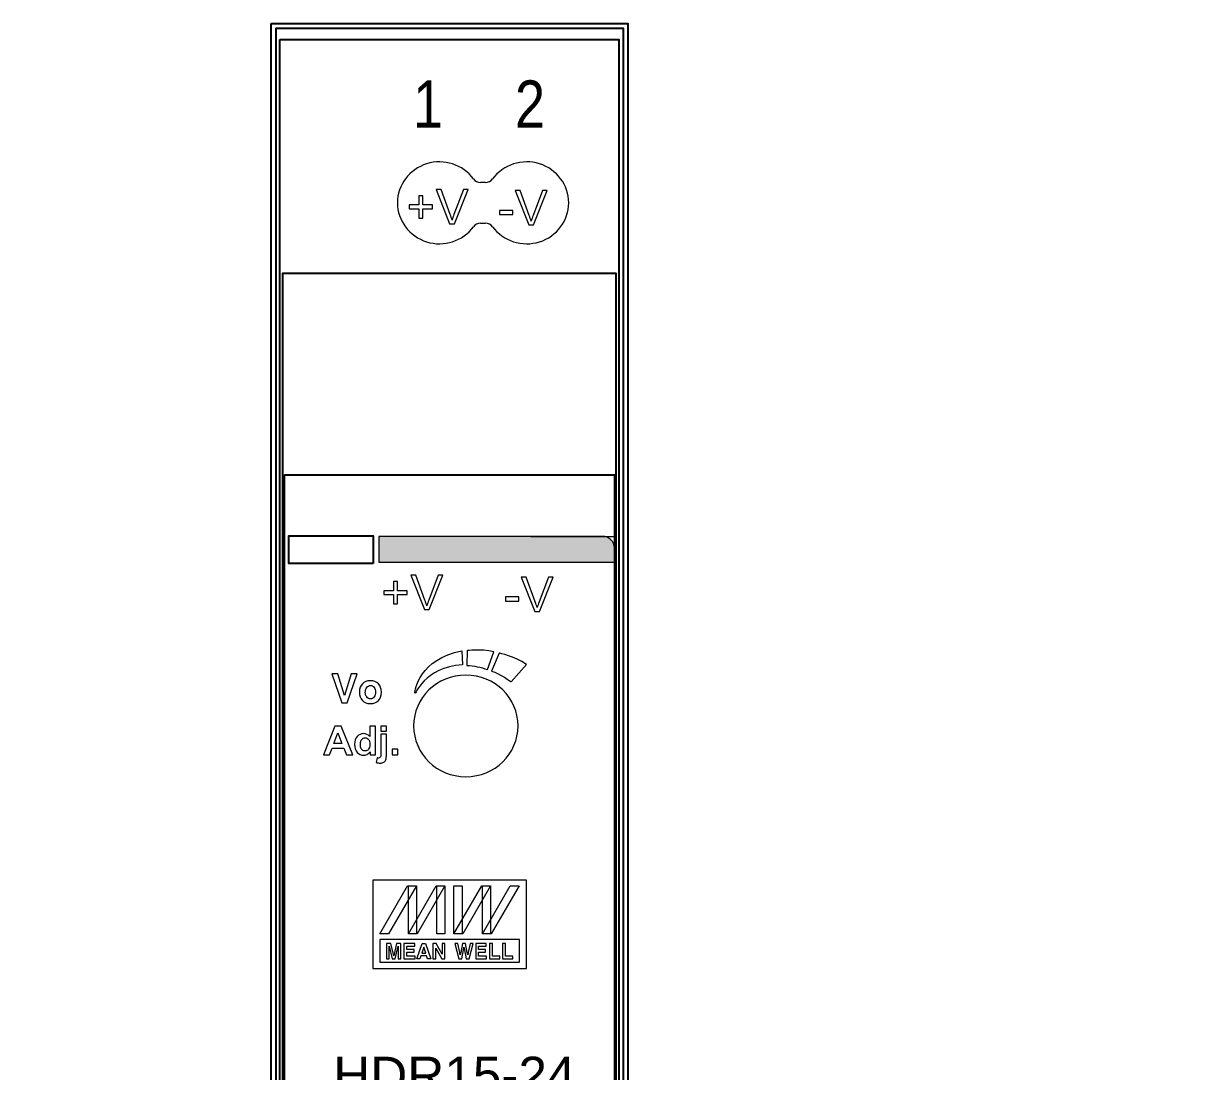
# Model space of a CAD drawing. Header units: millimetres. Extents: x -41 to 354635, y 12 to 309.
# Drawn here: x 777 to 834.2, y 72.4 to 123.8 of the extents above; entities that cross this region are included whole.
import ezdxf

# ---------------------------------------------------------------- set-up
doc = ezdxf.new("R2010")
doc.units = ezdxf.units.MM
doc.styles.add('ARIALN', font='ARIALN.TTF')
doc.styles.get("Standard").update_dxf_attribs({"font": 'arial.ttf'})

# ---------------------------------------------------------------- blocks, each defined once
blk = doc.blocks.new('CF_UBI_TEST')
at = {"color": 7, "attachment_point": 1, "style": 'ARIALN'}
for s, insert, char_height, width in [('{\\H1x;DA}', (4.222, 82.421), 2.0982, 51938.4365), ('{\\H1x;DA}', (9.138, 82.421), 2.0982, 51938.4365), ('{\\H1x;DA}', (14.301, 82.421), 2.0982, 51938.4365), ('{\\H1x;DA}', (19.135, 82.421), 2.0982, 51938.4365), ('{\\H1x;DA}', (24.575, 82.421), 2.0982, 51938.4365), ('{\\H1x;DA}', (29.408, 82.421), 2.0982, 51938.4365), ('{\\H1x;DALI}', (14.37, 72.155), 3.69512, 354377.8999), ('TEST', (19.973, 62.97), 1.9, 51938.43645), ('{\\fCentury Gothic|b0|i0|c0|p0;CONTROL}', (20.147, 59.827), 2.25, 70729.67446), ('{\\fCalibri|b0|i0|c0|p0;FREAK}', (20.445, 56.397), 3.7, 113759.6401), ('DA', (15.881, 54.755), 1.7698, 43809.20404), ('UBi', (20.396, 50.867), 8.7, 280539.29984), ('DA', (15.881, 40.081), 1.7698, 43809.20404)]:
    blk.add_mtext(s, dxfattribs=dict(at, insert=insert, char_height=char_height, width=width))
at = {"flags": 1}
for tag, p in [('DA1+', (5.851, 93.011)), ('DA1-', (10.714, 93.011)), ('DA2+', (15.664, 93.011)), ('DA2-', (20.697, 93.014)), ('DA3+', (5.851, -5)), ('DA3-', (10.714, -5)), ('DA4+', (15.664, -5)), ('DA4-', (20.697, -4.997)), ('DA5+', (25.61, -5)), ('DA5-', (30.606, -5))]:
    blk.add_attdef(tag, p, '', height=1, dxfattribs=at)
blk = doc.blocks.new('CF_EDIDIO_4P')
at = {"color": 7, "attachment_point": 1, "style": 'ARIALN'}
for s, insert, char_height, width in [('{\\H1x;+}', (7.747, 84.67), 2.2, 51938.4365), ('-', (12.973, 84.685), 2.2, 51938.4365), ('{\\H1x;+}', (22.747, 84.67), 2.2, 51938.4365), ('-', (27.973, 84.685), 2.2, 51938.4365), ('{\\H1x;IR}', (42.189, 84.683), 2.2, 51938.4365), ('3V3', (50.867, 84.702), 2.2, 51938.4365), ('-', (58.05, 84.672), 2.2, 51938.4365), ('+', (62.839, 84.702), 2.2, 51938.4365), ('{\\H0.88x;DATA 1}', (9.26, 79.44), 2.5, 51938.43645), ('{\\H0.88x;DATA 2}', (24.26, 79.44), 2.5, 51938.43645), ('{\\H0.88x;LG}', (36.995, 79.44), 2.5, 51938.43645), ('{\\H0.88x;LG}', (46.995, 79.44), 2.5, 51938.43645), ('{\\H0.88x;24V}', (58.666, 79.44), 2.5, 51938.43645), ('{\\H0.88x;DALI / DMX LINES}', (9.631, 71.584), 2.5, 51938.43645), ('{\\H0.88x;AUXILARY}', (39.596, 71.584), 2.5, 51938.43645), ('{\\H0.88x;DC IN}', (57.74, 71.584), 2.5, 51938.43645)]:
    blk.add_mtext(s, dxfattribs=dict(at, insert=insert, char_height=char_height, width=width))
at = {"color": 1, "attachment_point": 1, "style": 'ARIALN'}
for s, insert, char_height, width in [('{\\fCalibri|b0|i0|c0|p0;\\H1x;CONTROL}', (50.357, 60.555), 2.82024, 84508.18743), ('\\fCalibri|b0|i0|c0|p0;FREAK', (50.296, 56.881), 4.452, 131949.21015)]:
    blk.add_mtext(s, dxfattribs=dict(at, insert=insert, char_height=char_height, width=width))
at = {"color": 7, "true_color": 0xffffff, "attachment_point": 1, "style": 'ARIALN'}
for s, insert, char_height, width in [('{\\fCalibri|b0|i0|c0|p0;Mon    12:10\\P18/12/2025\\PProfile 1}', (7.447, 59.411), 1.8, 52714.6545), ('{\\fCalibri|b0|i0|c0|p0;DC IN}', (32.886, 56.823), 2, 59475.48285), ('{\\fCalibri|b0|i0|c0|p0;Made In Australia}', (6.794, 47.74), 2, 65423.03113), ('{\\fCalibri|b0|i0|c0|p0;DATA}', (33.065, 44.825), 2, 59475.48285), ('{\\fCalibri|b0|i0|c0|p0;24VDC IN <400mA}', (6.794, 42.957), 1.9, 65423.03113)]:
    blk.add_mtext(s, dxfattribs=dict(at, insert=insert, char_height=char_height, width=width))
at = {"flags": 1}
for tag, p in [('DA1+', (8.633, 93.011)), ('DA1-', (13.496, 93.011)), ('DA1G', (18.445, 93.011)), ('DA2+', (23.478, 93.014)), ('DA2-', (28.392, 93.011)), ('DA2G', (33.388, 93.011)), ('PWR_NEG', (58.516, 93.18)), ('PWR_POS', (63.513, 93.18)), ('IN7', (38.475, -4.997)), ('IN8', (43.341, -5)), ('IN9', (48.29, -5)), ('IN10', (53.326, -5)), ('IN11', (58.237, -5)), ('IN12', (63.233, -5)), ('IN1', (8.44, -5.076)), ('IN2', (13.299, -5.073)), ('IN3', (18.252, -5.076)), ('IN4', (23.288, -5.076)), ('IN5', (28.198, -5.076)), ('IN6', (33.195, -5.076))]:
    blk.add_attdef(tag, p, '', height=1, dxfattribs=at)
blk = doc.blocks.new('CF_UBI_POWER')
at = {"color": 7, "attachment_point": 1, "style": 'ARIALN'}
for s, insert, char_height, width in [('{\\H1x;DA}', (4.222, 82.421), 2.0982, 51938.4365), ('{\\H1x;DA}', (9.138, 82.421), 2.0982, 51938.4365), ('{\\H1x;DA}', (14.301, 82.421), 2.0982, 51938.4365), ('{\\H1x;DA}', (19.135, 82.421), 2.0982, 51938.4365), ('-', (25.294, 82.421), 2.098, 51938.4365), ('+', (30.003, 82.421), 2.098, 51938.4365), ('{\\H0.8119x;DALI }', (9.539, 72.105), 3.69512, 354377.8999), ('TEST', (19.973, 62.97), 1.9, 51938.43645), ('DC IN', (29.332, 62.97), 1.9, 51938.43645), ('{\\fCentury Gothic|b0|i0|c0|p0;CONTROL}', (20.147, 59.827), 2.25, 70729.67446), ('{\\fCalibri|b0|i0|c0|p0;FREAK}', (20.445, 56.397), 3.7, 113759.6401), ('DA', (15.881, 54.755), 1.7698, 43809.20404), ('UBi', (20.396, 50.867), 8.7, 280539.29984), ('POWER', (20.95, 41.232), 3.3, 152994.4125), ('DA', (15.881, 40.081), 1.7698, 43809.20404)]:
    blk.add_mtext(s, dxfattribs=dict(at, insert=insert, char_height=char_height, width=width))
at = {"flags": 1}
for tag, p in [('DA1+', (5.851, 93.011)), ('DA1-', (10.714, 93.011)), ('DA2+', (15.664, 93.011)), ('DA2-', (20.697, 93.014)), ('PWR_NEG', (25.607, 93.014)), ('PWR_POS', (30.603, 93.014)), ('DA3+', (5.848, -4.997)), ('DA3-', (10.714, -5)), ('DA4+', (15.664, -5)), ('DA4-', (20.7, -5)), ('DA5+', (25.61, -5)), ('DA5-', (30.606, -5))]:
    blk.add_attdef(tag, p, '', height=1, dxfattribs=at)
blk = doc.blocks.new('CF_EDIDIO_6P')
at = {"color": 7, "attachment_point": 1, "style": 'ARIALN'}
for s, insert, char_height, width in [('{\\H1x;+}', (10.213, 84.389), 2.2, 51938.4365), ('-', (15.438, 84.404), 2.2, 51938.4365), ('{\\H1x;+}', (25.213, 84.389), 2.2, 51938.4365), ('-', (30.438, 84.404), 2.2, 51938.4365), ('{\\H1x;+}', (40.213, 84.389), 2.2, 51938.4365), ('-', (45.438, 84.404), 2.2, 51938.4365), ('{\\H1x;+}', (55.213, 84.389), 2.2, 51938.4365), ('-', (60.438, 84.404), 2.2, 51938.4365), ('{\\H1x;IR}', (74.655, 84.402), 2.2, 51938.4365), ('3V3', (83.332, 84.421), 2.2, 51938.4365), ('-', (90.516, 84.391), 2.2, 51938.4365), ('+', (95.305, 84.421), 2.2, 51938.4365), ('{\\H0.88x;DATA 1}', (11.725, 79.12), 2.5, 51938.43645), ('{\\H0.88x;DATA 2}', (26.725, 79.12), 2.5, 51938.43645), ('{\\H0.88x;DATA 3}', (41.725, 79.12), 2.5, 51938.43645), ('{\\H0.88x;DATA 4}', (56.725, 79.12), 2.5, 51938.43645), ('{\\H0.88x;LG}', (69.46, 79.083), 2.5, 51938.43645), ('{\\H0.88x;LG}', (79.46, 79.083), 2.5, 51938.43645), ('{\\H0.88x;24V}', (91.132, 79.083), 2.5, 51938.43645), ('{\\H0.88x;DALI / DMX LINES}', (27.814, 71.253), 2.5, 51938.43645), ('{\\H0.88x;AUXILARY}', (72.061, 71.253), 2.5, 51938.43645), ('{\\H0.88x;DC IN}', (90.206, 71.253), 2.5, 51938.43645)]:
    blk.add_mtext(s, dxfattribs=dict(at, insert=insert, char_height=char_height, width=width))
at = {"ltscale": 0.5}
for tag, p in [('DA1+', (11.265, 92.5)), ('DA1-', (16.128, 92.5)), ('DA1G', (20.994, 92.497)), ('DA2+', (25.856, 92.497)), ('DA2-', (30.719, 92.497)), ('DA2G', (35.585, 92.494)), ('DA2+', (40.705, 92.497)), ('DA3-', (45.568, 92.497)), ('DA3G', (50.434, 92.494)), ('DA4+', (55.895, 92.573)), ('DA4-', (60.758, 92.573)), ('DA4G', (65.624, 92.57)), ('PWR_NEG', (90.64, 92.576)), ('PWR_POS', (95.506, 92.573)), ('IN10', (55.716, -5.003)), ('IN11', (60.579, -5.003)), ('IN12', (65.529, -5.003)), ('IN13', (70.565, -5.003)), ('IN14', (75.475, -5.003)), ('IN15', (80.471, -5.003)), ('IN16', (85.504, -5)), ('IN17', (90.417, -5.003)), ('IN18', (95.411, -5)), ('IN1', (10.826, -5.076)), ('IN2', (15.692, -5.08)), ('IN3', (20.642, -5.08)), ('IN4', (25.678, -5.08)), ('IN5', (30.537, -5.076)), ('IN6', (35.487, -5.076)), ('IN7', (40.523, -5.076)), ('IN8', (45.436, -5.08)), ('IN9', (50.43, -5.076))]:
    blk.add_attdef(tag, p, '', height=1, dxfattribs=at)
blk = doc.blocks.new('CF_DALI_0_10')
at = {"color": 7, "attachment_point": 1, "style": 'ARIALN'}
for s, insert, char_height, width in [('{\\H1x;+}', (8.06, 83.52), 2.0982, 51938.4365), ('{\\H1x;-}', (13.058, 83.52), 2.0982, 51938.4365), ('SPARE', (32.957, 83.52), 1.8, 51938.4365), ('{\\H1x;-}', (58.723, 83.52), 2.0982, 51938.4365), ('{\\H1x;+}', (63.423, 83.52), 2.0982, 51938.4365), ('{\\H1x;DC IN}', (7.62, 72.398), 2.2, 51938.4365), ('SPARE', (32.906, 72.442), 2.2, 51938.43645), ('0-10V', (58.167, 72.398), 2.2, 51938.4365)]:
    blk.add_mtext(s, dxfattribs=dict(at, insert=insert, char_height=char_height, width=width))
at = {"color": 254, "lineweight": 5, "insert": (34.159, 57.722), "char_height": 2, "width": 59475.48285, "attachment_point": 1, "style": 'ARIALN'}
blk.add_mtext('{\\fCalibri|b0|i0|c0|p0;DC IN}', dxfattribs=at)
at = {"ltscale": 0.5}
for tag, p in [('PWR_POS', (8.677, 92.944)), ('PWR_NEG', (13.539, 92.944)), ('DA1+', (48.349, -5)), ('DA1-', (53.385, -5))]:
    blk.add_attdef(tag, p, '', height=1, dxfattribs=at)
blk = doc.blocks.new('CF_LIDA_D')
at = {"color": 7, "attachment_point": 1, "style": 'ARIALN'}
for s, insert, char_height, width in [('1', (8.687, 83.502), 2.098, 51938.4365), ('SPARE', (25.851, 83.52), 1.8, 51938.4365), ('DA', (37.805, 83.52), 1.8, 51938.4365), ('DA', (43.383, 83.442), 1.8, 51938.4365), ('DA', (48.456, 83.442), 1.8, 51938.4365), ('DA', (53.413, 83.442), 1.8, 51938.4365), ('{\\H1x;-}', (58.723, 83.52), 2.0982, 51938.4365), ('{\\H1x;+}', (63.423, 83.52), 2.0982, 51938.4365), ('TRIGGER', (5.016, 72.495), 2.2, 51938.43645), ('NOT USED', (20.366, 72.442), 2.2, 51938.43645), ('DALI', (39.208, 72.442), 2.2, 51938.43645), ('DALI', (49.074, 72.442), 2.2, 51938.43645), ('{\\H1x;DC IN}', (58.167, 72.398), 2.2, 51938.4365)]:
    blk.add_mtext(s, dxfattribs=dict(at, insert=insert, char_height=char_height, width=width))
at = {"color": 254, "lineweight": 5, "insert": (34.159, 57.722), "char_height": 2, "width": 59475.48285, "attachment_point": 1, "style": 'ARIALN'}
blk.add_mtext('{\\fCalibri|b0|i0|c0|p0;DC IN}', dxfattribs=at)
at = {"ltscale": 0.5}
for tag, p in [('DA1+', (38.715, 93.02)), ('DA1-', (43.578, 93.02)), ('PWR_NEG', (58.473, 93.02)), ('PWR_POS', (63.556, 93.02))]:
    blk.add_attdef(tag, p, '', height=1, dxfattribs=at)
blk = doc.blocks.new('CF_DMX_SLITTER')
at = {"color": 7, "lineweight": 5, "attachment_point": 1, "style": 'ARIALN'}
for s, insert, char_height, width in [('{\\H1x;-}', (13.906, 83.723), 2.0982, 51937.97016), ('{\\H1x;-}', (29.596, 83.723), 2.0982, 51937.97016), ('{\\H1x;-}', (58.723, 83.58), 2.0982, 51938.4365), ('{\\H1x;-}', (58.723, 83.58), 2.0982, 51938.4365), ('{\\H1x;+}', (63.423, 83.58), 2.0982, 51938.4365), ('{\\H1x;+}', (8.655, 83.459), 2.0982, 51938.11715), ('{\\H1x;+}', (24.345, 83.459), 2.0982, 51938.11715), ('{\\H1x;+}', (63.423, 83.421), 2.0982, 51938.4365), ('NOT CONNECTED', (39.338, 82.883, 25.658), 1.6, 51938.4365), ('DMX512 IN', (8.55, 71.682, 25.658), 1.6, 51938.43645), ('DMX THRU', (24.487, 71.629, 25.658), 1.6, 51938.43645), ('SPARE', (44.146, 71.744, 25.658), 1.6, 51938.4365), ('24VDC IN', (57.284, 71.744, 25.658), 1.6, 51938.4365)]:
    blk.add_mtext(s, dxfattribs=dict(at, insert=insert, char_height=char_height, width=width))
at = {"color": 1, "lineweight": 5, "attachment_point": 1, "style": 'ARIALN'}
for s, insert, char_height, width in [('{\\fCalibri|b0|i0|c0|p0;\\H1x;CONTROL}', (4.921, 61.479), 2.82024, 84508.18743), ('\\pxt97;{\\fCalibri|b0|i0|c0|p0;-A}', (65.501, 59.745), 2, 57310.60286), ('\\fCalibri|b0|i0|c0|p0;FREAK', (4.861, 57.805), 4.452, 131949.21015)]:
    blk.add_mtext(s, dxfattribs=dict(at, insert=insert, char_height=char_height, width=width))
at = {"color": 254, "lineweight": 5, "char_height": 2, "width": 59475.48285, "attachment_point": 1, "style": 'ARIALN'}
for s, insert in [('{\\fCalibri|b0|i0|c0|p0;DC IN}', (34.159, 57.722)), ('{\\fCalibri|b0|i0|c0|p0;DATA}', (34.339, 42.672))]:
    blk.add_mtext(s, dxfattribs=dict(at, insert=insert))
at = {"ltscale": 0.5}
for tag, p in [('DA1+', (8.673, 92.947)), ('DA1-', (13.536, 92.947)), ('DA1G', (18.486, 92.947)), ('DA2+', (23.519, 92.95)), ('DA2-', (28.381, 92.95)), ('DA2G', (33.331, 92.95)), ('PWR_NEG', (58.473, 93.02)), ('PWR_POS', (63.47, 93.02)), ('DA5+', (38.53, -4.994)), ('DA5-', (43.393, -4.994)), ('DA5G', (48.342, -4.994)), ('DA6+', (53.381, -4.997)), ('DA6-', (58.244, -4.997)), ('DA6G', (63.194, -4.997)), ('DA3+', (8.495, -5.073)), ('DA3-', (13.357, -5.073)), ('DA3G', (18.307, -5.073)), ('DA4+', (23.343, -5.073)), ('DA4-', (28.206, -5.073)), ('DA4G', (33.155, -5.073))]:
    blk.add_attdef(tag, p, '', height=1, dxfattribs=at)
blk = doc.blocks.new('ADM_HDR15-24')
h = blk.add_hatch(color=7)
edge = h.paths.add_edge_path(flags=0)
edge.add_spline(control_points=[(5.288, 62.518), (5.288, 62.518), (16.249, 62.518), (16.249, 62.518), (16.571, 62.518), (16.835, 62.269), (16.835, 61.965), (16.835, 61.965), (16.835, 61.254), (16.835, 61.254), (16.835, 61.254), (5.288, 61.254), (5.288, 61.254), (5.288, 61.254), (5.288, 62.518), (5.288, 62.518), (5.288, 62.518), (5.288, 62.518), (5.288, 62.518)], knot_values=[0, 0, 0, 0, 1, 1, 1, 2, 2, 2, 3, 3, 3, 4, 4, 4, 5, 5, 5, 6, 6, 6, 6], degree=3, periodic=1)
at = {"ltscale": 0.5}
for points in [[(0, 87.672), (17.496, 87.672), (17.496, 0), (0, 0)], [(17.26, 0.23), (0.246, 0.23), (0.246, 87.433), (17.26, 87.433)], [(0.435, 86.88), (17.052, 86.88), (17.052, 0.793), (0.435, 0.793)], [(16.91, 12.249), (0.576, 12.249), (0.576, 75.423), (16.91, 75.423)], [(0.652, 65.542), (16.835, 65.542), (16.835, 22.13), (0.652, 22.13)], [(5, 61.19), (0.876, 61.19), (0.876, 62.554), (5, 62.554)]]:
    blk.add_lwpolyline(points, close=True, dxfattribs=at)
at = {"color": 7, "lineweight": 5}
for points in [[(10.513, 79.868), (10.276, 79.868)], [(10.276, 77.878), (10.513, 77.878)], [(12.735, 62.519), (16.807, 62.519)]]:
    blk.add_lwpolyline(points, dxfattribs=at)
for points, knots in [([(9.928, 80.043), (9.407, 80.752), (8.476, 81.052), (7.625, 80.785), (6.774, 80.518), (6.197, 79.746), (6.197, 78.873), (6.197, 78.001), (6.774, 77.229), (7.625, 76.962), (8.476, 76.695), (9.407, 76.995), (9.928, 77.703)], [0, 0, 0, 0, 1, 1, 1, 2, 2, 2, 3, 3, 3, 4, 4, 4, 4]), ([(10.861, 77.703), (11.382, 76.995), (12.312, 76.695), (13.164, 76.962), (14.015, 77.229), (14.592, 78.001), (14.592, 78.873), (14.592, 79.746), (14.015, 80.518), (13.164, 80.785), (12.312, 81.052), (11.382, 80.752), (10.861, 80.043)], [0, 0, 0, 0, 1, 1, 1, 2, 2, 2, 3, 3, 3, 4, 4, 4, 4]), ([(7.244, 78.115), (7.244, 78.115), (7.244, 78.575), (7.244, 78.575), (7.244, 78.575), (6.774, 78.575), (6.774, 78.575), (6.774, 78.575), (6.774, 78.767), (6.774, 78.767), (6.774, 78.767), (7.244, 78.767), (7.244, 78.767), (7.244, 78.767), (7.244, 79.223), (7.244, 79.223), (7.244, 79.223), (7.444, 79.223), (7.444, 79.223), (7.444, 79.223), (7.444, 78.767), (7.444, 78.767), (7.444, 78.767), (7.914, 78.767), (7.914, 78.767), (7.914, 78.767), (7.914, 78.575), (7.914, 78.575), (7.914, 78.575), (7.444, 78.575), (7.444, 78.575), (7.444, 78.575), (7.444, 78.115), (7.444, 78.115), (7.444, 78.115), (7.244, 78.115), (7.244, 78.115), (7.244, 78.115), (7.244, 78.115), (7.244, 78.115)], [0, 0, 0, 0, 1, 1, 1, 2, 2, 2, 3, 3, 3, 4, 4, 4, 5, 5, 5, 6, 6, 6, 7, 7, 7, 8, 8, 8, 9, 9, 9, 10, 10, 10, 11, 11, 11, 12, 12, 12, 13, 13, 13, 13]), ([(8.756, 77.844), (8.756, 77.844), (8.09, 79.521), (8.09, 79.521), (8.09, 79.521), (8.337, 79.521), (8.337, 79.521), (8.337, 79.521), (8.785, 78.302), (8.785, 78.302), (8.821, 78.205), (8.851, 78.113), (8.876, 78.028), (8.902, 78.119), (8.933, 78.211), (8.968, 78.302), (8.968, 78.302), (9.433, 79.521), (9.433, 79.521), (9.433, 79.521), (9.666, 79.521), (9.666, 79.521), (9.666, 79.521), (8.993, 77.844), (8.993, 77.844), (8.993, 77.844), (8.756, 77.844), (8.756, 77.844), (8.756, 77.844), (8.756, 77.844), (8.756, 77.844)], [0, 0, 0, 0, 1, 1, 1, 2, 2, 2, 3, 3, 3, 4, 4, 4, 5, 5, 5, 6, 6, 6, 7, 7, 7, 8, 8, 8, 9, 9, 9, 10, 10, 10, 10]), ([(12.634, 77.793), (12.634, 77.793), (11.968, 79.47), (11.968, 79.47), (11.968, 79.47), (12.215, 79.47), (12.215, 79.47), (12.215, 79.47), (12.663, 78.251), (12.663, 78.251), (12.698, 78.154), (12.729, 78.062), (12.753, 77.977), (12.779, 78.069), (12.81, 78.16), (12.846, 78.251), (12.846, 78.251), (13.31, 79.47), (13.31, 79.47), (13.31, 79.47), (13.543, 79.47), (13.543, 79.47), (13.543, 79.47), (12.871, 77.793), (12.871, 77.793), (12.871, 77.793), (12.634, 77.793), (12.634, 77.793), (12.634, 77.793), (12.634, 77.793), (12.634, 77.793)], [0, 0, 0, 0, 1, 1, 1, 2, 2, 2, 3, 3, 3, 4, 4, 4, 5, 5, 5, 6, 6, 6, 7, 7, 7, 8, 8, 8, 9, 9, 9, 10, 10, 10, 10]), ([(11.196, 78.297), (11.196, 78.297), (11.196, 78.503), (11.196, 78.503), (11.196, 78.503), (11.851, 78.503), (11.851, 78.503), (11.851, 78.503), (11.851, 78.297), (11.851, 78.297), (11.851, 78.297), (11.196, 78.297), (11.196, 78.297), (11.196, 78.297), (11.196, 78.297), (11.196, 78.297)], [0, 0, 0, 0, 1, 1, 1, 2, 2, 2, 3, 3, 3, 4, 4, 4, 5, 5, 5, 5]), ([(5.288, 62.518), (5.288, 62.518), (16.249, 62.518), (16.249, 62.518), (16.571, 62.518), (16.835, 62.269), (16.835, 61.965), (16.835, 61.965), (16.835, 61.254), (16.835, 61.254), (16.835, 61.254), (5.288, 61.254), (5.288, 61.254), (5.288, 61.254), (5.288, 62.518), (5.288, 62.518), (5.288, 62.518), (5.288, 62.518), (5.288, 62.518)], [0, 0, 0, 0, 1, 1, 1, 2, 2, 2, 3, 3, 3, 4, 4, 4, 5, 5, 5, 6, 6, 6, 6]), ([(6.004, 59.206), (6.004, 59.206), (6.004, 59.666), (6.004, 59.666), (6.004, 59.666), (5.535, 59.666), (5.535, 59.666), (5.535, 59.666), (5.535, 59.858), (5.535, 59.858), (5.535, 59.858), (6.004, 59.858), (6.004, 59.858), (6.004, 59.858), (6.004, 60.314), (6.004, 60.314), (6.004, 60.314), (6.204, 60.314), (6.204, 60.314), (6.204, 60.314), (6.204, 59.858), (6.204, 59.858), (6.204, 59.858), (6.674, 59.858), (6.674, 59.858), (6.674, 59.858), (6.674, 59.666), (6.674, 59.666), (6.674, 59.666), (6.204, 59.666), (6.204, 59.666), (6.204, 59.666), (6.204, 59.206), (6.204, 59.206), (6.204, 59.206), (6.004, 59.206), (6.004, 59.206), (6.004, 59.206), (6.004, 59.206), (6.004, 59.206)], [0, 0, 0, 0, 1, 1, 1, 2, 2, 2, 3, 3, 3, 4, 4, 4, 5, 5, 5, 6, 6, 6, 7, 7, 7, 8, 8, 8, 9, 9, 9, 10, 10, 10, 11, 11, 11, 12, 12, 12, 13, 13, 13, 13]), ([(7.516, 58.935), (7.516, 58.935), (6.85, 60.612), (6.85, 60.612), (6.85, 60.612), (7.097, 60.612), (7.097, 60.612), (7.097, 60.612), (7.545, 59.393), (7.545, 59.393), (7.581, 59.296), (7.611, 59.204), (7.636, 59.119), (7.662, 59.21), (7.693, 59.302), (7.728, 59.393), (7.728, 59.393), (8.193, 60.612), (8.193, 60.612), (8.193, 60.612), (8.426, 60.612), (8.426, 60.612), (8.426, 60.612), (7.754, 58.935), (7.754, 58.935), (7.754, 58.935), (7.516, 58.935), (7.516, 58.935), (7.516, 58.935), (7.516, 58.935), (7.516, 58.935)], [0, 0, 0, 0, 1, 1, 1, 2, 2, 2, 3, 3, 3, 4, 4, 4, 5, 5, 5, 6, 6, 6, 7, 7, 7, 8, 8, 8, 9, 9, 9, 10, 10, 10, 10]), ([(12.926, 58.846), (12.926, 58.846), (12.26, 60.523), (12.26, 60.523), (12.26, 60.523), (12.507, 60.523), (12.507, 60.523), (12.507, 60.523), (12.955, 59.305), (12.955, 59.305), (12.991, 59.207), (13.021, 59.116), (13.046, 59.03), (13.072, 59.122), (13.103, 59.213), (13.138, 59.305), (13.138, 59.305), (13.603, 60.523), (13.603, 60.523), (13.603, 60.523), (13.836, 60.523), (13.836, 60.523), (13.836, 60.523), (13.164, 58.846), (13.164, 58.846), (13.164, 58.846), (12.926, 58.846), (12.926, 58.846), (12.926, 58.846), (12.926, 58.846), (12.926, 58.846)], [0, 0, 0, 0, 1, 1, 1, 2, 2, 2, 3, 3, 3, 4, 4, 4, 5, 5, 5, 6, 6, 6, 7, 7, 7, 8, 8, 8, 9, 9, 9, 10, 10, 10, 10]), ([(11.489, 59.35), (11.489, 59.35), (11.489, 59.556), (11.489, 59.556), (11.489, 59.556), (12.144, 59.556), (12.144, 59.556), (12.144, 59.556), (12.144, 59.35), (12.144, 59.35), (12.144, 59.35), (11.489, 59.35), (11.489, 59.35), (11.489, 59.35), (11.489, 59.35), (11.489, 59.35)], [0, 0, 0, 0, 1, 1, 1, 2, 2, 2, 3, 3, 3, 4, 4, 4, 5, 5, 5, 5]), ([(9.384, 56.226), (9.384, 56.226), (9.353, 56.905), (9.353, 56.905), (7.29, 56.534), (7.045, 54.955), (7.051, 54.85), (7.06, 54.682), (7.494, 56.118), (9.384, 56.226), (9.384, 56.226), (9.384, 56.226), (9.384, 56.226)], [0, 0, 0, 0, 1, 1, 1, 2, 2, 2, 3, 3, 3, 4, 4, 4, 4]), ([(10.925, 56.857), (10.925, 56.857), (10.606, 55.996), (10.606, 55.996), (10.285, 56.106), (9.947, 56.173), (9.604, 56.195), (9.604, 56.195), (9.61, 56.915), (9.61, 56.915), (9.611, 56.929), (10.25, 57.015), (10.925, 56.857), (10.925, 56.857), (10.925, 56.857), (10.925, 56.857)], [0, 0, 0, 0, 1, 1, 1, 2, 2, 2, 3, 3, 3, 4, 4, 4, 5, 5, 5, 5]), ([(10.812, 55.916), (10.812, 55.916), (11.187, 56.798), (11.187, 56.798), (11.187, 56.798), (11.941, 56.642), (12.518, 56.239), (12.518, 56.239), (11.775, 55.393), (11.775, 55.393), (11.775, 55.393), (11.207, 55.803), (10.812, 55.916), (10.812, 55.916), (10.812, 55.916), (10.812, 55.916)], [0, 0, 0, 0, 1, 1, 1, 2, 2, 2, 3, 3, 3, 4, 4, 4, 5, 5, 5, 5]), ([(4.225, 55.789), (4.225, 55.789), (3.727, 54.366), (3.727, 54.366), (3.727, 54.366), (3.468, 54.366), (3.468, 54.366), (3.468, 54.366), (2.973, 55.789), (2.973, 55.789), (2.973, 55.789), (3.276, 55.789), (3.276, 55.789), (3.276, 55.789), (3.599, 54.718), (3.599, 54.718), (3.599, 54.718), (3.92, 55.789), (3.92, 55.789), (3.92, 55.789), (4.225, 55.789), (4.225, 55.789), (4.225, 55.789), (4.225, 55.789), (4.225, 55.789)], [0, 0, 0, 0, 1, 1, 1, 2, 2, 2, 3, 3, 3, 4, 4, 4, 5, 5, 5, 6, 6, 6, 7, 7, 7, 8, 8, 8, 8]), ([(9.55, 55.72), (10.964, 55.72), (12.11, 54.605), (12.11, 53.23), (12.11, 51.855), (10.964, 50.74), (9.55, 50.74), (8.136, 50.74), (6.99, 51.855), (6.99, 53.23), (6.99, 54.605), (8.136, 55.72), (9.55, 55.72), (9.55, 55.72), (9.55, 55.72), (9.55, 55.72)], [0, 0, 0, 0, 1, 1, 1, 2, 2, 2, 3, 3, 3, 4, 4, 4, 5, 5, 5, 5]), ([(5.407, 54.882), (5.407, 54.703), (5.359, 54.566), (5.263, 54.468), (5.168, 54.37), (5.033, 54.322), (4.859, 54.322), (4.697, 54.322), (4.57, 54.372), (4.476, 54.474), (4.382, 54.575), (4.335, 54.714), (4.335, 54.889), (4.335, 55.063), (4.382, 55.198), (4.476, 55.295), (4.57, 55.393), (4.701, 55.442), (4.871, 55.442), (5.04, 55.442), (5.171, 55.393), (5.266, 55.294), (5.36, 55.195), (5.407, 55.057), (5.407, 54.882), (5.407, 54.882), (5.407, 54.882), (5.407, 54.882)], [0, 0, 0, 0, 1, 1, 1, 2, 2, 2, 3, 3, 3, 4, 4, 4, 5, 5, 5, 6, 6, 6, 7, 7, 7, 8, 8, 8, 9, 9, 9, 9]), ([(5.126, 54.881), (5.126, 54.978), (5.102, 55.057), (5.054, 55.118), (5.006, 55.179), (4.945, 55.21), (4.871, 55.21), (4.798, 55.21), (4.737, 55.177), (4.69, 55.112), (4.642, 55.047), (4.618, 54.964), (4.618, 54.863), (4.618, 54.779), (4.643, 54.707), (4.694, 54.647), (4.744, 54.588), (4.804, 54.558), (4.875, 54.558), (4.949, 54.558), (5.009, 54.588), (5.056, 54.648), (5.103, 54.709), (5.126, 54.786), (5.126, 54.881), (5.126, 54.881), (5.126, 54.881), (5.126, 54.881)], [0, 0, 0, 0, 1, 1, 1, 2, 2, 2, 3, 3, 3, 4, 4, 4, 5, 5, 5, 6, 6, 6, 7, 7, 7, 8, 8, 8, 9, 9, 9, 9]), ([(4.006, 51.814), (4.006, 51.814), (3.693, 51.814), (3.693, 51.814), (3.693, 51.814), (3.569, 52.132), (3.569, 52.132), (3.569, 52.132), (2.992, 52.132), (2.992, 52.132), (2.992, 52.132), (2.873, 51.814), (2.873, 51.814), (2.873, 51.814), (2.565, 51.814), (2.565, 51.814), (2.565, 51.814), (3.123, 53.212), (3.123, 53.212), (3.123, 53.212), (3.431, 53.212), (3.431, 53.212), (3.431, 53.212), (4.006, 51.814), (4.006, 51.814), (4.006, 51.814), (4.006, 51.814), (4.006, 51.814)], [0, 0, 0, 0, 1, 1, 1, 2, 2, 2, 3, 3, 3, 4, 4, 4, 5, 5, 5, 6, 6, 6, 7, 7, 7, 8, 8, 8, 9, 9, 9, 9]), ([(3.474, 52.369), (3.474, 52.369), (3.275, 52.886), (3.275, 52.886), (3.275, 52.886), (3.081, 52.369), (3.081, 52.369), (3.081, 52.369), (3.474, 52.369), (3.474, 52.369), (3.474, 52.369), (3.474, 52.369), (3.474, 52.369)], [0, 0, 0, 0, 1, 1, 1, 2, 2, 2, 3, 3, 3, 4, 4, 4, 4]), ([(5.114, 51.814), (5.114, 51.814), (4.859, 51.814), (4.859, 51.814), (4.859, 51.814), (4.859, 51.963), (4.859, 51.963), (4.817, 51.905), (4.767, 51.862), (4.709, 51.833), (4.651, 51.804), (4.592, 51.789), (4.533, 51.789), (4.413, 51.789), (4.311, 51.836), (4.225, 51.93), (4.14, 52.024), (4.097, 52.155), (4.097, 52.323), (4.097, 52.494), (4.138, 52.625), (4.222, 52.715), (4.305, 52.804), (4.41, 52.849), (4.537, 52.849), (4.653, 52.849), (4.754, 52.802), (4.839, 52.708), (4.839, 52.708), (4.839, 53.212), (4.839, 53.212), (4.839, 53.212), (5.114, 53.212), (5.114, 53.212), (5.114, 53.212), (5.114, 51.814), (5.114, 51.814), (5.114, 51.814), (5.114, 51.814), (5.114, 51.814)], [0, 0, 0, 0, 1, 1, 1, 2, 2, 2, 3, 3, 3, 4, 4, 4, 5, 5, 5, 6, 6, 6, 7, 7, 7, 8, 8, 8, 9, 9, 9, 10, 10, 10, 11, 11, 11, 12, 12, 12, 13, 13, 13, 13]), ([(5.654, 52.827), (5.654, 52.827), (5.654, 51.847), (5.654, 51.847), (5.654, 51.718), (5.645, 51.627), (5.627, 51.574), (5.611, 51.52), (5.577, 51.479), (5.527, 51.449), (5.478, 51.419), (5.415, 51.404), (5.339, 51.404), (5.312, 51.404), (5.282, 51.407), (5.25, 51.411), (5.219, 51.416), (5.184, 51.423), (5.148, 51.433), (5.148, 51.433), (5.195, 51.661), (5.195, 51.661), (5.208, 51.658), (5.221, 51.656), (5.232, 51.655), (5.244, 51.653), (5.254, 51.652), (5.264, 51.652), (5.293, 51.652), (5.316, 51.658), (5.334, 51.67), (5.352, 51.682), (5.364, 51.696), (5.37, 51.713), (5.376, 51.729), (5.379, 51.779), (5.379, 51.861), (5.379, 51.861), (5.379, 52.827), (5.379, 52.827), (5.379, 52.827), (5.654, 52.827), (5.654, 52.827), (5.654, 52.827), (5.654, 52.827), (5.654, 52.827)], [0, 0, 0, 0, 1, 1, 1, 2, 2, 2, 3, 3, 3, 4, 4, 4, 5, 5, 5, 6, 6, 6, 7, 7, 7, 8, 8, 8, 9, 9, 9, 10, 10, 10, 11, 11, 11, 12, 12, 12, 13, 13, 13, 14, 14, 14, 15, 15, 15, 15]), ([(5.379, 52.964), (5.379, 52.964), (5.379, 53.212), (5.379, 53.212), (5.379, 53.212), (5.654, 53.212), (5.654, 53.212), (5.654, 53.212), (5.654, 52.964), (5.654, 52.964), (5.654, 52.964), (5.379, 52.964), (5.379, 52.964), (5.379, 52.964), (5.379, 52.964), (5.379, 52.964)], [0, 0, 0, 0, 1, 1, 1, 2, 2, 2, 3, 3, 3, 4, 4, 4, 5, 5, 5, 5]), ([(4.38, 52.34), (4.38, 52.232), (4.395, 52.154), (4.426, 52.105), (4.47, 52.035), (4.532, 52), (4.612, 52), (4.675, 52), (4.729, 52.026), (4.773, 52.079), (4.817, 52.131), (4.839, 52.21), (4.839, 52.315), (4.839, 52.431), (4.818, 52.515), (4.775, 52.567), (4.732, 52.618), (4.677, 52.644), (4.61, 52.644), (4.544, 52.644), (4.49, 52.618), (4.446, 52.568), (4.402, 52.517), (4.38, 52.441), (4.38, 52.34), (4.38, 52.34), (4.38, 52.34), (4.38, 52.34)], [0, 0, 0, 0, 1, 1, 1, 2, 2, 2, 3, 3, 3, 4, 4, 4, 5, 5, 5, 6, 6, 6, 7, 7, 7, 8, 8, 8, 9, 9, 9, 9]), ([(5.94, 51.814), (5.94, 51.814), (5.94, 52.082), (5.94, 52.082), (5.94, 52.082), (6.215, 52.082), (6.215, 52.082), (6.215, 52.082), (6.215, 51.814), (6.215, 51.814), (6.215, 51.814), (5.94, 51.814), (5.94, 51.814), (5.94, 51.814), (5.94, 51.814), (5.94, 51.814)], [0, 0, 0, 0, 1, 1, 1, 2, 2, 2, 3, 3, 3, 4, 4, 4, 5, 5, 5, 5]), ([(12.52, 41.342), (12.52, 41.342), (4.995, 41.342), (4.995, 41.342), (4.995, 41.342), (4.995, 45.67), (4.995, 45.67), (4.995, 45.67), (12.52, 45.67), (12.52, 45.67), (12.52, 45.67), (12.52, 41.342), (12.52, 41.342), (12.52, 41.342), (12.52, 41.342), (12.52, 41.342)], [0, 0, 0, 0, 1, 1, 1, 2, 2, 2, 3, 3, 3, 4, 4, 4, 5, 5, 5, 5]), ([(6.695, 45.382), (6.695, 45.382), (5.332, 43.032), (5.332, 43.032), (5.332, 43.032), (5.76, 43.032), (5.76, 43.032), (5.76, 43.032), (7.132, 45.382), (7.132, 45.382), (7.132, 45.382), (6.695, 45.382), (6.695, 45.382), (6.695, 45.382), (6.695, 45.382), (6.695, 45.382)], [0, 0, 0, 0, 1, 1, 1, 2, 2, 2, 3, 3, 3, 4, 4, 4, 5, 5, 5, 5]), ([(8.098, 45.382), (8.098, 45.382), (6.735, 43.032), (6.735, 43.032), (6.735, 43.032), (7.163, 43.032), (7.163, 43.032), (7.163, 43.032), (8.526, 45.382), (8.526, 45.382), (8.526, 45.382), (8.098, 45.382), (8.098, 45.382), (8.098, 45.382), (8.098, 45.382), (8.098, 45.382)], [0, 0, 0, 0, 1, 1, 1, 2, 2, 2, 3, 3, 3, 4, 4, 4, 5, 5, 5, 5]), ([(6.735, 45.382), (6.735, 45.382), (6.735, 43.032), (6.735, 43.032), (6.735, 43.032), (7.132, 43.032), (7.132, 43.032), (7.132, 43.032), (7.132, 45.382), (7.132, 45.382), (7.132, 45.382), (6.735, 45.382), (6.735, 45.382), (6.735, 45.382), (6.735, 45.382), (6.735, 45.382)], [0, 0, 0, 0, 1, 1, 1, 2, 2, 2, 3, 3, 3, 4, 4, 4, 5, 5, 5, 5]), ([(8.128, 45.382), (8.128, 45.382), (8.128, 43.032), (8.128, 43.032), (8.128, 43.032), (8.526, 43.032), (8.526, 43.032), (8.526, 43.032), (8.526, 45.382), (8.526, 45.382), (8.526, 45.382), (8.128, 45.382), (8.128, 45.382), (8.128, 45.382), (8.128, 45.382), (8.128, 45.382)], [0, 0, 0, 0, 1, 1, 1, 2, 2, 2, 3, 3, 3, 4, 4, 4, 5, 5, 5, 5]), ([(8.968, 45.382), (8.968, 45.382), (8.968, 43.032), (8.968, 43.032), (8.968, 43.032), (9.366, 43.032), (9.366, 43.032), (9.366, 43.032), (9.366, 45.382), (9.366, 45.382), (9.366, 45.382), (8.968, 45.382), (8.968, 45.382), (8.968, 45.382), (8.968, 45.382), (8.968, 45.382)], [0, 0, 0, 0, 1, 1, 1, 2, 2, 2, 3, 3, 3, 4, 4, 4, 5, 5, 5, 5]), ([(10.332, 45.382), (10.332, 45.382), (8.968, 43.032), (8.968, 43.032), (8.968, 43.032), (9.397, 43.032), (9.397, 43.032), (9.397, 43.032), (10.76, 45.382), (10.76, 45.382), (10.76, 45.382), (10.332, 45.382), (10.332, 45.382), (10.332, 45.382), (10.332, 45.382), (10.332, 45.382)], [0, 0, 0, 0, 1, 1, 1, 2, 2, 2, 3, 3, 3, 4, 4, 4, 5, 5, 5, 5]), ([(11.726, 45.382), (11.726, 45.382), (10.363, 43.032), (10.363, 43.032), (10.363, 43.032), (10.791, 43.032), (10.791, 43.032), (10.791, 43.032), (12.163, 45.382), (12.163, 45.382), (12.163, 45.382), (11.726, 45.382), (11.726, 45.382), (11.726, 45.382), (11.726, 45.382), (11.726, 45.382)], [0, 0, 0, 0, 1, 1, 1, 2, 2, 2, 3, 3, 3, 4, 4, 4, 5, 5, 5, 5]), ([(10.363, 45.382), (10.363, 45.382), (10.363, 43.032), (10.363, 43.032), (10.363, 43.032), (10.76, 43.032), (10.76, 43.032), (10.76, 43.032), (10.76, 45.382), (10.76, 45.382), (10.76, 45.382), (10.363, 45.382), (10.363, 45.382), (10.363, 45.382), (10.363, 45.382), (10.363, 45.382)], [0, 0, 0, 0, 1, 1, 1, 2, 2, 2, 3, 3, 3, 4, 4, 4, 5, 5, 5, 5]), ([(12.183, 41.64), (12.183, 41.64), (5.332, 41.64), (5.332, 41.64), (5.332, 41.64), (5.332, 42.754), (5.332, 42.754), (5.332, 42.754), (12.183, 42.754), (12.183, 42.754), (12.183, 42.754), (12.183, 41.64), (12.183, 41.64), (12.183, 41.64), (12.183, 41.64), (12.183, 41.64)], [0, 0, 0, 0, 1, 1, 1, 2, 2, 2, 3, 3, 3, 4, 4, 4, 5, 5, 5, 5]), ([(6.147, 42.557), (6.147, 42.557), (6.368, 42.557), (6.368, 42.557), (6.368, 42.557), (6.368, 41.803), (6.368, 41.803), (6.368, 41.803), (6.225, 41.803), (6.225, 41.803), (6.225, 41.803), (6.225, 42.313), (6.225, 42.313), (6.225, 42.328), (6.225, 42.348), (6.225, 42.375), (6.226, 42.401), (6.226, 42.422), (6.226, 42.436), (6.226, 42.436), (6.086, 41.803), (6.086, 41.803), (6.086, 41.803), (5.936, 41.803), (5.936, 41.803), (5.936, 41.803), (5.797, 42.436), (5.797, 42.436), (5.797, 42.422), (5.797, 42.401), (5.798, 42.375), (5.798, 42.348), (5.798, 42.328), (5.798, 42.313), (5.798, 42.313), (5.798, 41.803), (5.798, 41.803), (5.798, 41.803), (5.655, 41.803), (5.655, 41.803), (5.655, 41.803), (5.655, 42.557), (5.655, 42.557), (5.655, 42.557), (5.879, 42.557), (5.879, 42.557), (5.879, 42.557), (6.013, 41.965), (6.013, 41.965), (6.013, 41.965), (6.147, 42.557), (6.147, 42.557), (6.147, 42.557), (6.147, 42.557), (6.147, 42.557)], [0, 0, 0, 0, 1, 1, 1, 2, 2, 2, 3, 3, 3, 4, 4, 4, 5, 5, 5, 6, 6, 6, 7, 7, 7, 8, 8, 8, 9, 9, 9, 10, 10, 10, 11, 11, 11, 12, 12, 12, 13, 13, 13, 14, 14, 14, 15, 15, 15, 16, 16, 16, 17, 17, 17, 18, 18, 18, 18]), ([(7.046, 42.424), (7.046, 42.424), (6.663, 42.424), (6.663, 42.424), (6.663, 42.424), (6.663, 42.264), (6.663, 42.264), (6.663, 42.264), (7.014, 42.264), (7.014, 42.264), (7.014, 42.264), (7.014, 42.134), (7.014, 42.134), (7.014, 42.134), (6.663, 42.134), (6.663, 42.134), (6.663, 42.134), (6.663, 41.939), (6.663, 41.939), (6.663, 41.939), (7.064, 41.939), (7.064, 41.939), (7.064, 41.939), (7.064, 41.803), (7.064, 41.803), (7.064, 41.803), (6.513, 41.803), (6.513, 41.803), (6.513, 41.803), (6.513, 42.557), (6.513, 42.557), (6.513, 42.557), (7.046, 42.557), (7.046, 42.557), (7.046, 42.557), (7.046, 42.424), (7.046, 42.424), (7.046, 42.424), (7.046, 42.424), (7.046, 42.424)], [0, 0, 0, 0, 1, 1, 1, 2, 2, 2, 3, 3, 3, 4, 4, 4, 5, 5, 5, 6, 6, 6, 7, 7, 7, 8, 8, 8, 9, 9, 9, 10, 10, 10, 11, 11, 11, 12, 12, 12, 13, 13, 13, 13]), ([(7.14, 41.803), (7.14, 41.803), (7.302, 41.803), (7.302, 41.803), (7.302, 41.803), (7.351, 41.958), (7.351, 41.958), (7.351, 41.958), (7.623, 41.958), (7.623, 41.958), (7.623, 41.958), (7.671, 41.803), (7.671, 41.803), (7.671, 41.803), (7.838, 41.803), (7.838, 41.803), (7.838, 41.803), (7.577, 42.557), (7.577, 42.557), (7.577, 42.557), (7.404, 42.557), (7.404, 42.557), (7.404, 42.557), (7.14, 41.803), (7.14, 41.803), (7.14, 41.803), (7.14, 41.803), (7.14, 41.803)], [0, 0, 0, 0, 1, 1, 1, 2, 2, 2, 3, 3, 3, 4, 4, 4, 5, 5, 5, 6, 6, 6, 7, 7, 7, 8, 8, 8, 9, 9, 9, 9]), ([(7.489, 42.385), (7.489, 42.385), (7.582, 42.088), (7.582, 42.088), (7.582, 42.088), (7.393, 42.088), (7.393, 42.088), (7.393, 42.088), (7.489, 42.385), (7.489, 42.385), (7.489, 42.385), (7.489, 42.385), (7.489, 42.385)], [0, 0, 0, 0, 1, 1, 1, 2, 2, 2, 3, 3, 3, 4, 4, 4, 4]), ([(7.934, 42.557), (7.934, 42.557), (8.094, 42.557), (8.094, 42.557), (8.094, 42.557), (8.384, 42.033), (8.384, 42.033), (8.384, 42.033), (8.384, 42.557), (8.384, 42.557), (8.384, 42.557), (8.527, 42.557), (8.527, 42.557), (8.527, 42.557), (8.527, 41.803), (8.527, 41.803), (8.527, 41.803), (8.374, 41.803), (8.374, 41.803), (8.374, 41.803), (8.076, 42.337), (8.076, 42.337), (8.076, 42.337), (8.076, 41.803), (8.076, 41.803), (8.076, 41.803), (7.934, 41.803), (7.934, 41.803), (7.934, 41.803), (7.934, 42.557), (7.934, 42.557), (7.934, 42.557), (7.934, 42.557), (7.934, 42.557)], [0, 0, 0, 0, 1, 1, 1, 2, 2, 2, 3, 3, 3, 4, 4, 4, 5, 5, 5, 6, 6, 6, 7, 7, 7, 8, 8, 8, 9, 9, 9, 10, 10, 10, 11, 11, 11, 11]), ([(9.165, 42.557), (9.165, 42.557), (9.26, 42.126), (9.26, 42.126), (9.26, 42.126), (9.28, 42.005), (9.28, 42.005), (9.28, 42.005), (9.301, 42.123), (9.301, 42.123), (9.301, 42.123), (9.381, 42.557), (9.381, 42.557), (9.381, 42.557), (9.538, 42.557), (9.538, 42.557), (9.538, 42.557), (9.622, 42.126), (9.622, 42.126), (9.622, 42.126), (9.644, 42.005), (9.644, 42.005), (9.644, 42.005), (9.666, 42.121), (9.666, 42.121), (9.666, 42.121), (9.76, 42.557), (9.76, 42.557), (9.76, 42.557), (9.912, 42.557), (9.912, 42.557), (9.912, 42.557), (9.712, 41.803), (9.712, 41.803), (9.712, 41.803), (9.57, 41.803), (9.57, 41.803), (9.57, 41.803), (9.484, 42.244), (9.484, 42.244), (9.484, 42.244), (9.459, 42.39), (9.459, 42.39), (9.459, 42.39), (9.434, 42.244), (9.434, 42.244), (9.434, 42.244), (9.348, 41.803), (9.348, 41.803), (9.348, 41.803), (9.21, 41.803), (9.21, 41.803), (9.21, 41.803), (9.007, 42.557), (9.007, 42.557), (9.007, 42.557), (9.165, 42.557), (9.165, 42.557), (9.165, 42.557), (9.165, 42.557), (9.165, 42.557)], [0, 0, 0, 0, 1, 1, 1, 2, 2, 2, 3, 3, 3, 4, 4, 4, 5, 5, 5, 6, 6, 6, 7, 7, 7, 8, 8, 8, 9, 9, 9, 10, 10, 10, 11, 11, 11, 12, 12, 12, 13, 13, 13, 14, 14, 14, 15, 15, 15, 16, 16, 16, 17, 17, 17, 18, 18, 18, 19, 19, 19, 20, 20, 20, 20]), ([(10.548, 42.424), (10.548, 42.424), (10.179, 42.424), (10.179, 42.424), (10.179, 42.424), (10.179, 42.264), (10.179, 42.264), (10.179, 42.264), (10.517, 42.264), (10.517, 42.264), (10.517, 42.264), (10.517, 42.135), (10.517, 42.135), (10.517, 42.135), (10.179, 42.135), (10.179, 42.135), (10.179, 42.135), (10.179, 41.939), (10.179, 41.939), (10.179, 41.939), (10.565, 41.939), (10.565, 41.939), (10.565, 41.939), (10.565, 41.803), (10.565, 41.803), (10.565, 41.803), (10.033, 41.803), (10.033, 41.803), (10.033, 41.803), (10.033, 42.557), (10.033, 42.557), (10.033, 42.557), (10.548, 42.557), (10.548, 42.557), (10.548, 42.557), (10.548, 42.424), (10.548, 42.424), (10.548, 42.424), (10.548, 42.424), (10.548, 42.424)], [0, 0, 0, 0, 1, 1, 1, 2, 2, 2, 3, 3, 3, 4, 4, 4, 5, 5, 5, 6, 6, 6, 7, 7, 7, 8, 8, 8, 9, 9, 9, 10, 10, 10, 11, 11, 11, 12, 12, 12, 13, 13, 13, 13]), ([(10.715, 42.557), (10.715, 42.557), (10.863, 42.557), (10.863, 42.557), (10.863, 42.557), (10.863, 41.939), (10.863, 41.939), (10.863, 41.939), (11.217, 41.939), (11.217, 41.939), (11.217, 41.939), (11.217, 41.803), (11.217, 41.803), (11.217, 41.803), (10.715, 41.803), (10.715, 41.803), (10.715, 41.803), (10.715, 42.557), (10.715, 42.557), (10.715, 42.557), (10.715, 42.557), (10.715, 42.557)], [0, 0, 0, 0, 1, 1, 1, 2, 2, 2, 3, 3, 3, 4, 4, 4, 5, 5, 5, 6, 6, 6, 7, 7, 7, 7]), ([(11.346, 42.557), (11.346, 42.557), (11.494, 42.557), (11.494, 42.557), (11.494, 42.557), (11.494, 41.939), (11.494, 41.939), (11.494, 41.939), (11.848, 41.939), (11.848, 41.939), (11.848, 41.939), (11.848, 41.803), (11.848, 41.803), (11.848, 41.803), (11.346, 41.803), (11.346, 41.803), (11.346, 41.803), (11.346, 42.557), (11.346, 42.557), (11.346, 42.557), (11.346, 42.557), (11.346, 42.557)], [0, 0, 0, 0, 1, 1, 1, 2, 2, 2, 3, 3, 3, 4, 4, 4, 5, 5, 5, 6, 6, 6, 7, 7, 7, 7])]:
    blk.add_open_spline(points, degree=3, knots=knots, dxfattribs=at)
for points in [[(9.928, 80.043), (10.008, 79.933), (10.138, 79.868), (10.276, 79.868)], [(10.513, 79.868), (10.651, 79.868), (10.781, 79.933), (10.861, 80.043)], [(10.276, 77.878), (10.138, 77.878), (10.008, 77.813), (9.928, 77.703)], [(10.861, 77.703), (10.781, 77.813), (10.651, 77.878), (10.513, 77.878)]]:
    blk.add_open_spline(points, degree=3, dxfattribs=at)
at = {"color": 7, "char_height": 2.32223, "attachment_point": 1}
for s, insert in [('{\\fArialNarrow|b0|i0|c0;1}', (6.957, 84.872)), ('{\\fArialNarrow|b0|i0|c0;2}', (11.956, 84.872))]:
    blk.add_mtext(s, dxfattribs=dict(at, insert=insert))
at = {"lineweight": -3, "insert": (3.048, 37.012), "char_height": 1.8, "width": 37.33118, "attachment_point": 1}
blk.add_mtext('HDR15-24', dxfattribs=at)
at = {"ltscale": 0.5, "flags": 1}
for tag, p in [('PWR_POS', (8.748, 82.672)), ('PWR_NEG', (12.886, 82.672))]:
    blk.add_attdef(tag, p, '', height=1, dxfattribs=at)
blk = doc.blocks.new('CF_DALI_0_10_V2')
at = {"color": 7, "attachment_point": 1, "style": 'ARIALN'}
for s, insert, char_height, width in [('{\\H1x;-}', (48.573, 83.636), 2.0982, 51938.4365), ('{\\H1x;+}', (53.273, 83.636), 2.0982, 51938.4365), ('{\\H1x;+}', (8.06, 83.52), 2.0982, 51938.4365), ('{\\H1x;-}', (13.058, 83.52), 2.0982, 51938.4365), ('SPARE', (32.957, 83.52), 1.8, 51938.4365), ('{\\H1x;-}', (58.723, 83.52), 2.0982, 51938.4365), ('{\\H1x;+}', (63.423, 83.52), 2.0982, 51938.4365), ('{\\H1x;DC IN}', (7.62, 72.398), 2.2, 51938.4365), ('SPARE', (32.906, 72.442), 2.2, 51938.43645), ('0-10V', (48.316, 72.398), 2.2, 51938.4365), ('0-10V', (58.167, 72.398), 2.2, 51938.4365)]:
    blk.add_mtext(s, dxfattribs=dict(at, insert=insert, char_height=char_height, width=width))
at = {"color": 254, "lineweight": 5, "insert": (34.159, 57.722), "char_height": 2, "width": 59475.48285, "attachment_point": 1, "style": 'ARIALN'}
blk.add_mtext('{\\fCalibri|b0|i0|c0|p0;DC IN}', dxfattribs=at)
at = {"ltscale": 0.5}
for tag, p in [('PWR_POS', (8.677, 92.944)), ('PWR_NEG', (13.539, 92.944)), ('DA1+', (48.349, -5)), ('DA1-', (53.385, -5))]:
    blk.add_attdef(tag, p, '', height=1, dxfattribs=at)

msp = doc.modelspace()

# ---------------------------------------------------------------- block references
at = {"ltscale": 0.5}
for name, p in [('CF_EDIDIO_4P', (-40.834, 36.016)), ('CF_UBI_POWER', (188.189, 36.016)), ('CF_DALI_0_10_V2', (303.614, 36.016)), ('CF_DALI_0_10', (380.197, 36.016)), ('CF_LIDA_D', (456.78, 36.016)), ('CF_DMX_SLITTER', (533.969, 36.016)), ('CF_EDIDIO_6P', (39.118, 36.016)), ('ADM_HDR15-24', (789.113, 36.167))]:
    msp.add_blockref(name, p, dxfattribs=at)
msp.add_blockref('CF_UBI_TEST', (242.754, 36.016))

doc.saveas('drawing.dxf')
